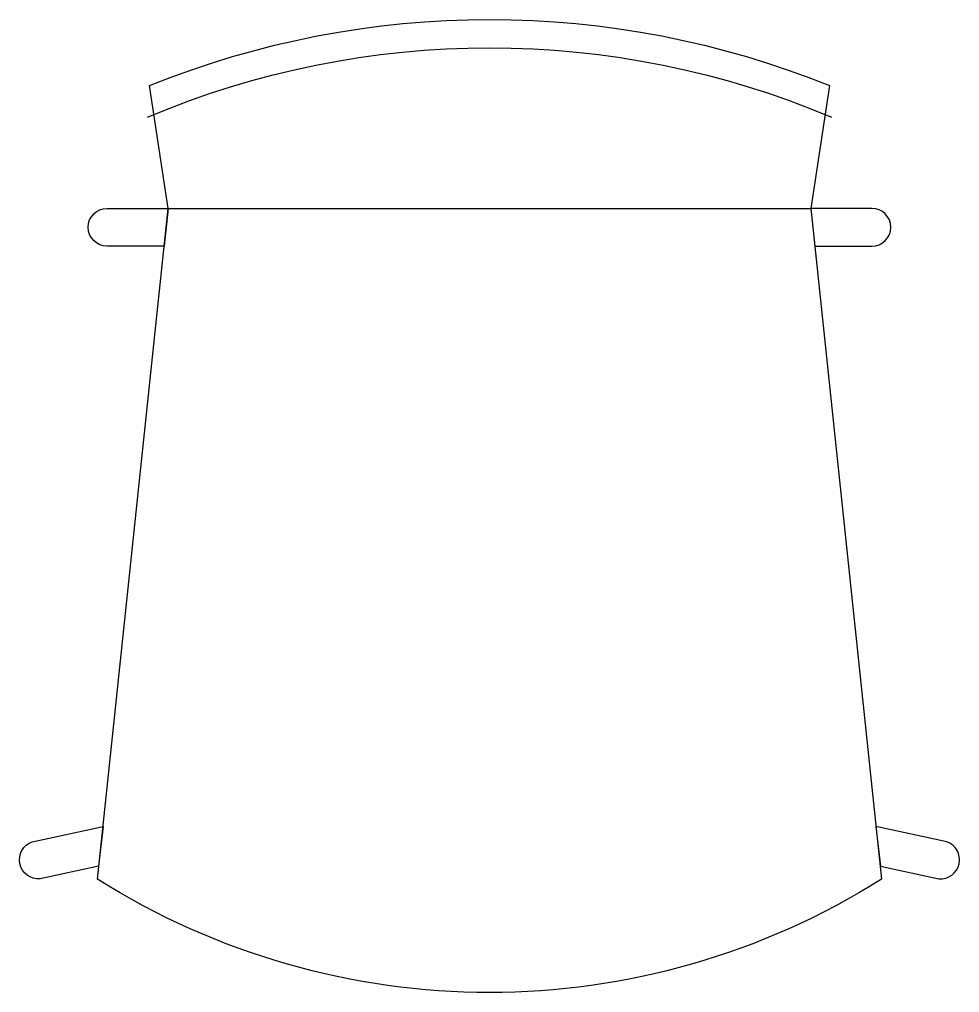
# Model space of a CAD drawing. Header units: millimetres. Extents: x -249 to 249, y -254 to 261.
import ezdxf

# ---------------------------------------------------------------- set-up
doc = ezdxf.new("R2010")
doc.units = ezdxf.units.MM
doc.header["$LTSCALE"] = 0.001

msp = doc.modelspace()

# ---------------------------------------------------------------- linework, layer by layer
msp.add_line((-170.53, 160.74), (169.87, 160.74))
for points in [[(-207.83, -194.26), (-170.53, 160.74), (-180.33, 225.74, -0.194426), (179.67, 225.74), (169.87, 160.74), (207.17, -194.26, -0.289158), (-207.83, -194.26)], [(-181.43, 209.04, -0.202546), (180.77, 209.04)], [(-172.63, 140.74), (-202.83, 140.74, -1), (-202.83, 160.74), (-170.53, 160.74), (-172.63, 140.74)], [(171.97, 140.74), (202.17, 140.74, 1), (202.17, 160.74), (169.87, 160.74), (171.97, 140.74)], [(-207.33, -187.36), (-238.23, -194.06, -0.883115), (-242.43, -174.46), (-204.93, -166.36), (-207.33, -187.36)], [(206.67, -187.36), (237.57, -194.06, 0.883115), (241.77, -174.46), (204.27, -166.36), (206.67, -187.36)]]:
    msp.add_lwpolyline(points, format="xyb")

doc.saveas('drawing.dxf')
